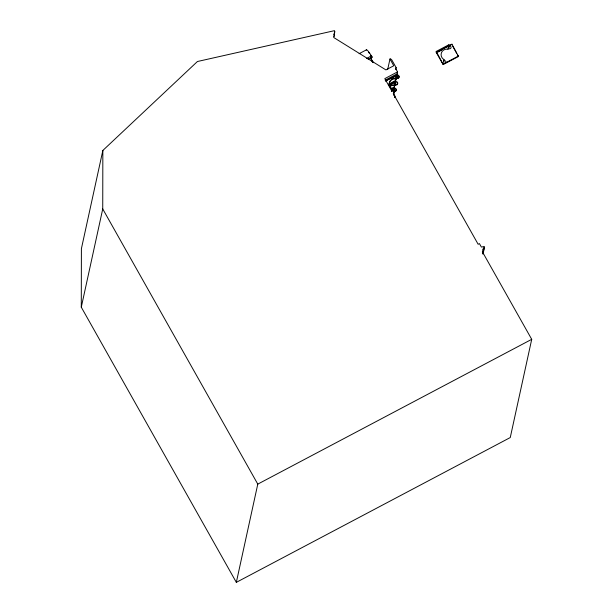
<?xml version="1.0" encoding="UTF-8"?>
<svg xmlns="http://www.w3.org/2000/svg" width="613" height="613" viewBox="0 0 613 613"><rect width="100%" height="100%" fill="white"/><g stroke="black" fill="none" stroke-linecap="round" stroke-linejoin="round"><path stroke-width="0.92" d="M387.722 69.3L389.968 59.009L390.473 58.741L391.83 59.974L396.197 67.721L395.439 68.127L397.553 71.882L384.811 78.617L391.86 91.122L394.404 89.774L394.711 90.318A1.594 1.555 12.3 0 0 393.99 91.973A1.594 1.555 12.3 0 1 393.262 93.628L478.148 244.273L479.427 243.599L481.397 247.1L484.255 246.449L484.485 247.353L483.634 247.545L484.055 248.296L483.588 248.541A1.801 1.755 12.3 0 0 482.883 250.916L483.144 251.368L482.377 251.774L531.716 339.326L510.261 437.552L236.334 582.35L81.284 307.19L81.399 248.694L102.846 150.461L197.417 61.515L334.506 30.65L334.775 31.761L333.756 36.435M81.284 307.19L102.739 208.956L102.846 150.461M394.09 87.728L394.006 88.747L394.259 86.939L391.079 88.624M395.431 82.203L395.691 80.395L389.324 83.759M449.022 44.672L448.762 46.481L449.022 44.672L436.28 51.408L436.111 52.197L443.184 64.572L458.478 56.488L451.965 44.205L436.678 52.289L443.184 64.572M333.893 34.627L334.775 31.761M236.334 582.35L257.782 484.124L102.739 208.956M395.791 69.598L396.197 67.721M391.446 90.364A1.487 1.448 12.3 0 1 392.404 89.475L392.519 88.954A5.739 5.586 12.3 0 1 389.539 81.935A5.739 5.586 12.3 0 1 396.419 78.518A1.487 1.448 12.3 0 1 397.385 76.15A0.958 0.927 12.3 0 0 397.094 77.828L396.979 78.349A1.418 1.387 12.3 0 0 398.986 76.732A1.801 1.747 12.3 0 0 398.756 76.265M393.875 88.716L396.527 76.556M396.94 74.686L397.553 71.882M389.577 86.755A5.739 5.586 12.3 0 1 394.872 85.59L394.987 85.069A1.487 1.448 12.3 0 1 395.952 82.701A0.958 0.927 12.3 0 0 395.661 84.379L395.554 84.9A1.418 1.387 12.3 0 0 397.561 83.284A1.801 1.747 12.3 0 0 396.971 82.426M389.424 86.257A5.739 5.586 12.3 0 1 396.305 79.039L396.419 78.518M393.791 92.586L394.519 89.245A1.487 1.448 12.3 0 0 393.24 90.356M396.979 78.349A0.958 0.927 12.3 0 1 397.27 76.671L397.385 76.15M393.692 94.992L394.711 90.318M436.533 52.94L436.28 51.408M451.965 44.205L448.632 46.435M482.738 253.246L483.144 251.368M482.829 253.905L484.055 248.296M483.052 253.897L484.485 247.353M334.506 31.822L334.545 35.462L333.71 37.508L385.922 69.913L393.768 65.76L389.968 59.009M370.65 58.128A9.019 1.356 62.1 0 1 371.401 59.507A9.463 1.425 62.1 0 0 370.673 58.028L372.237 57.063L370.635 54.68A10.934 1.647 62.1 0 0 366.199 50.097M370.673 58.028L373.317 62.718M359.126 53.691L366.513 49.783M366.451 58.549L371.547 55.783M368.129 59.231L372.237 57.063M436.709 52.159L448.938 45.691M438.172 51.959L441.391 50.258M385.179 80.157L397.124 73.844L397.032 74.863L385.615 80.901M385.592 81.031L397.009 74.993A1.801 1.747 12.3 0 1 399.101 76.211A1.418 1.387 12.3 0 1 397.094 77.828M391.998 78.104L395.262 76.38M393.929 82.019L395.523 81.177M389.079 84.862L395.607 81.414M389.056 84.992L395.577 81.544A1.801 1.747 12.3 0 1 397.676 82.755A1.418 1.387 12.3 0 1 395.661 84.379M389.753 85.084L394.649 82.502M391.73 89.253L394.174 87.965M391.699 89.383L394.144 88.096A1.801 1.747 12.3 0 1 396.243 89.306A1.418 1.387 12.3 0 1 394.688 91.069M443.299 64.043L458.593 55.967M257.782 484.124L531.716 339.326M452.739 46.297L456.708 53.354M457.597 54.917L458.478 56.488M371.762 60.197A9.019 1.356 62.1 0 1 372.773 62.265M371.685 60.197A8.582 1.295 62.1 0 1 372.65 62.166M371.838 60.204A9.463 1.425 62.1 0 1 372.896 62.373M368.574 52.235A9.463 1.425 62.1 0 1 369.593 53.576M370.75 55.323A9.463 1.425 62.1 0 1 371.547 56.657M394.542 97.16A1.418 1.387 12.3 0 0 394.818 95.858A1.801 1.747 12.3 0 0 393.761 94.739M394.473 95.912A1.801 1.747 12.3 0 1 394.703 96.379A1.418 1.387 12.3 0 1 394.665 97.291M393.853 90.448A0.958 0.927 12.3 0 1 394.519 89.245M395.538 88.977A1.801 1.747 12.3 0 1 396.128 89.827A1.418 1.387 12.3 0 1 394.121 91.452A0.958 0.927 12.3 0 1 393.891 91.237M393.293 90.463A1.487 1.448 12.3 0 1 394.404 89.774A0.958 0.927 12.3 0 0 393.738 90.364A1.372 1.341 12.3 0 0 392.711 89.896L391.845 90.456L392.036 91.46A1.487 1.448 12.3 0 1 392.519 88.954M389.692 86.234A5.739 5.586 12.3 0 1 394.987 85.069M395.554 84.9A0.958 0.927 12.3 0 1 395.546 83.345M394.872 85.59A1.487 1.448 12.3 0 1 395.837 83.222M394.029 90.793A1.372 1.341 12.3 0 1 393.944 91.873M393.914 91.322A1.372 1.341 12.3 0 1 393.83 92.394M397.423 75.491A1.801 1.747 12.3 0 1 397.937 75.614M396.305 79.039A1.487 1.448 12.3 0 1 397.27 76.671M392.404 89.475A5.739 5.586 12.3 0 1 391.431 88.9M448.908 45.822A1.801 1.747 12.3 0 1 451.007 47.04A1.418 1.387 12.3 0 1 449 48.657A0.958 0.927 12.3 0 1 449.283 46.979A1.487 1.448 12.3 0 0 448.325 49.347A5.739 5.586 12.3 0 0 441.444 52.764A5.739 5.586 12.3 0 0 444.417 59.775A1.487 1.448 12.3 0 0 443.942 62.288A0.958 0.927 12.3 0 1 444.609 60.718A1.372 1.341 12.3 0 1 445.85 62.702"/></g></svg>
